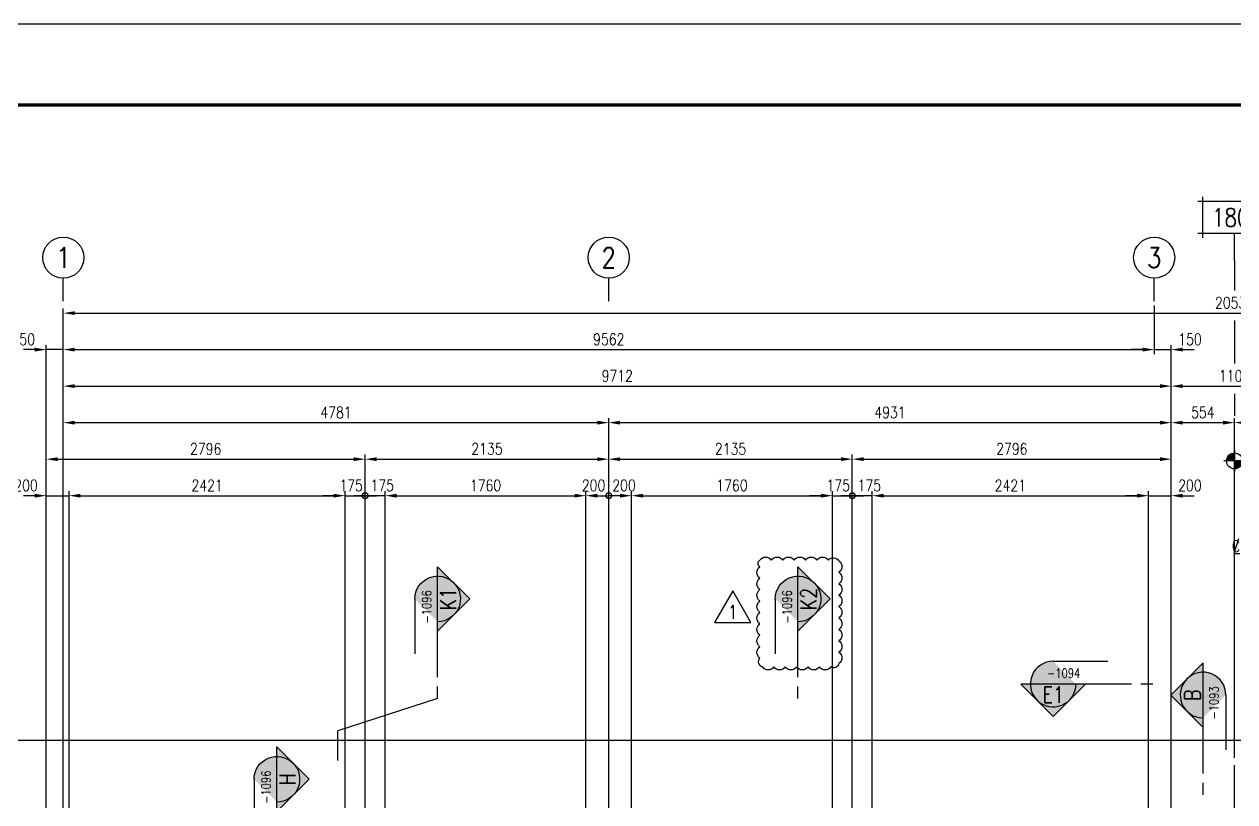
# Model space of a CAD drawing. Header units: millimetres. Extents: x 0 to 232280, y -26939 to 23794.
# Drawn here: x 59681 to 70292, y 16981 to 23794 of the extents above; entities that cross this region are included whole.
import ezdxf
from ezdxf.enums import TextEntityAlignment as Align

# ---------------------------------------------------------------- set-up
doc = ezdxf.new("R2010")
doc.units = ezdxf.units.MM
doc.header["$LTSCALE"] = 30
doc.linetypes.add('JNK-CENTER', pattern=[34, 30, -1.5, 1, -1.5])
for name, color, linetype in [('CEN-R', 1, 'JNK-CENTER'), ('CON-C', 4, 'Continuous'), ('CON-W', 7, 'Continuous'), ('CON-Y', 2, 'Continuous'), ('Dim-W', 7, 'Continuous'), ('rev-1', 2, 'Continuous'), ('STL-OBJT', 7, 'Continuous'), ('TXT-Y', 2, 'Continuous')]:
    doc.layers.add(name, color=color, linetype=linetype)
doc.styles.add('SIMPLEX', font='simplex.shx', dxfattribs={"width": 0.8})
doc.dimstyles.new('DIM40', dxfattribs={"dimscale": 40, "dimtxt": 2.5, "dimasz": 2.5, "dimexe": 1, "dimexo": 1, "dimgap": 1, "dimtad": 1, "dimdec": 0, "dimdsep": 46, "dimtxsty": 'SIMPLEX', "dimcen": 0, "dimclrd": 7, "dimclre": 7, "dimclrt": 2, "dimadec": 1, "dimazin": 2, "dimtfac": 1, "dimtdec": 0, "dimtix": 1, "dimtmove": 2, "dimatfit": 2, "dimfxl": 1, "dimtolj": 1, "dimtzin": 0, "dimarcsym": 1})

# ---------------------------------------------------------------- blocks, each defined once
blk = doc.blocks.new('TITLE')
at = {"color": 7}
blk.add_line((841, 594.8536585365848), (0, 594.8536585365848), dxfattribs=at)
at = {"color": 7, "const_width": 0.7073170731707307}
blk.add_lwpolyline([(823.3170731707312, 577.1707317073162), (27.93902439025055, 577.1707317073162)], dxfattribs=at)
blk = doc.blocks.new('cl-mark')
at = {"layer": 'CON-Y'}
blk.add_lwpolyline([(0.5082998425188592, 1.607663517032549), (-0.5134697636042773, -1.624015073377279), (0.7860094009673517, -1.624015073377279)], dxfattribs=at)
at = {"style": 'SIMPLEX', "width": 0.8}
blk.add_attdef('EQUIP-NAME', (2.541358592081494, -1.451722435547893), '', height=2.5, dxfattribs=at)
at = {"layer": 'CON-Y', "style": 'SIMPLEX', "width": 0.8}
blk.add_text('C', height=2.5, dxfattribs=at).set_placement((-0.04732393236598398, 0.01675881024518588), align=Align.MIDDLE)
blk = doc.blocks.new('col-line')
at = {"layer": 'CON-Y'}
blk.add_line((0, 3), (0, 8), dxfattribs=at)
blk.add_circle((0, 12.5), 4.5, dxfattribs=at)
at = {"layer": 'CON-C', "style": 'SIMPLEX', "width": 0.8}
blk.add_attdef('1', text='', height=4.5, dxfattribs=at).set_placement((0, 12.5), align=Align.MIDDLE_CENTER)
blk = doc.blocks.new('SECMARK1')
at = {"layer": 'CON-Y'}
h = blk.add_hatch(color=256, dxfattribs=at)
edge = h.paths.add_edge_path()
edge.add_line((21.82666666666668, 7.071067811865485), (18.29113276073393, 3.535533905932776))
edge.add_arc((21.82666666666668, 4.707345624410664e-14), 5.000000000000002, 44.99999999999977, 135.0000000000001, ccw=False)
edge.add_line((25.36220057259943, 3.535533905932773), (21.82666666666668, 7.071067811865485))
h = blk.add_hatch(color=256, dxfattribs=at)
edge = h.paths.add_edge_path()
edge.add_line((14.75559885480128, 4.707345624410664e-14), (16.82666666666668, 1.689559442740931e-14))
edge.add_arc((21.82666666666668, 4.618527782440651e-14), 5, 135.0000000000001, 180.0000000000003, ccw=False)
edge.add_line((18.29113276073393, 3.535533905932776), (14.75559885480128, 4.707345624410664e-14))
edge = h.paths.add_edge_path()
edge.add_arc((21.82666666666668, 4.736951571734001e-14), 5, 270, 540.0000000000005)
h = blk.add_hatch(color=256, dxfattribs=at)
edge = h.paths.add_edge_path()
edge.add_line((26.82666666666668, 4.332076805060308e-14), (28.89773447853207, 4.736951571734001e-14))
edge.add_line((28.89773447853207, 4.736951571734001e-14), (25.36220057259943, 3.535533905932773))
edge.add_arc((21.82666666666668, 4.951594689828198e-14), 5, -1.1368683772161603e-13, 44.999999999999716, ccw=False)
at = {"layer": 'CON-C'}
blk.add_line((0, 0), (2.633333333333307, 0), dxfattribs=at)
blk.add_lwpolyline([(4.666666666666639, 0), (28.89773447853207, 4.736951571734001e-14), (21.82666666666668, 7.071067811865485), (14.75559885480128, 4.736951571734001e-14)], dxfattribs=at)
at = {"layer": 'CON-Y'}
blk.add_line((21.82666666666668, -4.999999999999953), (9.823333333333341, -4.999999999999953), dxfattribs=at)
blk.add_arc((21.82666666666668, 4.736951571734001e-14), 5, 270, 180.0000000000004, dxfattribs=at)
at = {"layer": 'CON-C', "style": 'SIMPLEX', "width": 0.8}
blk.add_attdef('TAG', text='', height=3.5, dxfattribs=at).set_placement((21.80333333333334, 0.5800000000000568), align=Align.CENTER)
at = {"layer": 'CON-Y', "style": 'SIMPLEX', "width": 0.8}
blk.add_attdef('H0000-0000', text='', height=2, dxfattribs=at).set_placement((24.66333333333334, -3.379999999999943), align=Align.RIGHT)
blk = doc.blocks.new('*D1212')
at = {"layer": 'DEFPOINTS', "color": 0, "transparency": 16777216}
for p in [(70643.97647856227, 17518.78250942024), (57585.61130532527, 15868.78250942024), (59673.97647856463, 15868.78250942024)]:
    blk.add_point(p, dxfattribs=at)
at = {"layer": 'Dim-W', "color": 7, "linetype": 'ByBlock', "lineweight": -2, "transparency": 16777216}
for p, q in [((70603.97647856227, 17518.78250942024), (57545.61130532528, 17518.78250942024)), ((57585.61130532528, 17418.78250942024), (57585.61130532527, 15968.78250942024)), ((59633.97647856463, 15868.78250942024), (57545.61130532527, 15868.78250942024))]:
    blk.add_line(p, q, dxfattribs=at)
at = {"layer": 'Dim-W', "color": 7, "transparency": 16777216}
for points in [[(57568.94463865861, 17418.78250942024), (57602.27797199194, 17418.78250942024), (57585.61130532528, 17518.78250942024)], [(57568.94463865861, 15968.78250942024), (57602.27797199193, 15968.78250942024), (57585.61130532527, 15868.78250942024)]]:
    blk.add_solid(points, dxfattribs=at)
at = {"layer": 'Dim-W', "color": 2, "transparency": 16777216, "insert": (57495.61130532527, 16693.78250942025), "char_height": 100, "attachment_point": 5, "rotation": 90, "style": 'SIMPLEX'}
blk.add_mtext('\\A1;1650', dxfattribs=at)
blk = doc.blocks.new('*D1238')
at = {"layer": 'DEFPOINTS', "color": 0, "transparency": 16777216}
for p in [(80555.97647856489, 21263.05392047166), (80555.97647856489, 17668.78250942024), (60023.97647856461, 16018.78250942024)]:
    blk.add_point(p, dxfattribs=at)
at = {"layer": 'Dim-W', "color": 7, "linetype": 'ByBlock', "lineweight": -2, "transparency": 16777216}
for p, q in [((60023.97647856461, 16058.78250942024), (60023.97647856461, 21303.05392047166)), ((60123.97647856461, 21263.05392047166), (80455.97647856489, 21263.05392047166)), ((80555.97647856489, 17708.78250942024), (80555.97647856489, 21303.05392047166))]:
    blk.add_line(p, q, dxfattribs=at)
at = {"layer": 'Dim-W', "color": 7, "transparency": 16777216}
for points in [[(60123.97647856461, 21279.72058713832), (60123.97647856461, 21246.38725380499), (60023.97647856461, 21263.05392047166)], [(80455.97647856489, 21279.72058713832), (80455.97647856489, 21246.38725380499), (80555.97647856489, 21263.05392047166)]]:
    blk.add_solid(points, dxfattribs=at)
at = {"layer": 'Dim-W', "color": 2, "transparency": 16777216, "insert": (70289.97647856476, 21353.05392047166), "char_height": 100, "attachment_point": 5, "style": 'SIMPLEX'}
blk.add_mtext('\\A1;20532', dxfattribs=at)
blk = doc.blocks.new('*D1239')
at = {"layer": 'DEFPOINTS', "color": 0, "transparency": 16777216}
for p in [(69735.97647856476, 20623.05392047166), (60023.97647856461, 16018.78250942024), (69735.97647856476, 15868.78250942024)]:
    blk.add_point(p, dxfattribs=at)
at = {"layer": 'Dim-W', "color": 7, "linetype": 'ByBlock', "lineweight": -2, "transparency": 16777216}
for p, q in [((60023.97647856461, 16058.78250942024), (60023.97647856461, 20663.05392047166)), ((60123.97647856461, 20623.05392047166), (69635.97647856476, 20623.05392047166)), ((69735.97647856476, 15908.78250942024), (69735.97647856476, 20663.05392047166))]:
    blk.add_line(p, q, dxfattribs=at)
at = {"layer": 'Dim-W', "color": 7, "transparency": 16777216}
for points in [[(60123.97647856461, 20639.72058713832), (60123.97647856461, 20606.38725380499), (60023.97647856461, 20623.05392047166)], [(69635.97647856476, 20639.72058713832), (69635.97647856476, 20606.38725380499), (69735.97647856476, 20623.05392047166)]]:
    blk.add_solid(points, dxfattribs=at)
at = {"layer": 'Dim-W', "color": 2, "transparency": 16777216, "insert": (64879.97647856468, 20713.05392047166), "char_height": 100, "attachment_point": 5, "style": 'SIMPLEX'}
blk.add_mtext('\\A1;9712', dxfattribs=at)
blk = doc.blocks.new('*D1358')
at = {"layer": 'DEFPOINTS', "color": 0, "transparency": 16777216}
for p in [(69735.97647856476, 20623.05392047166), (70843.97647856278, 20623.05392047166), (70843.97647856278, 17518.78250942024)]:
    blk.add_point(p, dxfattribs=at)
at = {"layer": 'Dim-W', "color": 7, "linetype": 'ByBlock', "lineweight": -2, "transparency": 16777216}
for p, q in [((69835.97647856476, 20623.05392047166), (70743.97647856278, 20623.05392047166)), ((70843.97647856278, 19302.89968833318), (70843.97647856278, 20663.05392047166)), ((70843.97647856278, 17558.78250942024), (70843.97647856278, 19096.84485603723))]:
    blk.add_line(p, q, dxfattribs=at)
at = {"layer": 'Dim-W', "color": 7, "transparency": 16777216}
for points in [[(69835.97647856476, 20639.72058713832), (69835.97647856476, 20606.38725380499), (69735.97647856476, 20623.05392047166)], [(70743.97647856278, 20639.72058713832), (70743.97647856278, 20606.38725380499), (70843.97647856278, 20623.05392047166)]]:
    blk.add_solid(points, dxfattribs=at)
at = {"layer": 'Dim-W', "color": 2, "transparency": 16777216, "insert": (70289.97647856377, 20713.05392047166), "char_height": 100, "attachment_point": 5, "style": 'SIMPLEX'}
blk.add_mtext('\\A1;1108', dxfattribs=at)
blk = doc.blocks.new('*D1240')
at = {"layer": 'DEFPOINTS', "color": 0, "transparency": 16777216}
for p in [(59873.97647856461, 20943.05392047166), (60023.97647856461, 16018.78250942024), (59873.97647856461, 15868.78250942024)]:
    blk.add_point(p, dxfattribs=at)
at = {"layer": 'Dim-W', "color": 7, "linetype": 'ByBlock', "lineweight": -2, "transparency": 16777216}
for p, q in [((59773.97647856461, 20943.05392047166), (59673.97647856461, 20943.05392047166)), ((59873.97647856461, 15908.78250942024), (59873.97647856461, 20983.05392047166)), ((60023.97647856461, 20943.05392047166), (59873.97647856461, 20943.05392047166)), ((60023.97647856461, 16058.78250942024), (60023.97647856461, 20983.05392047166)), ((60123.97647856461, 20943.05392047166), (60223.97647856461, 20943.05392047166))]:
    blk.add_line(p, q, dxfattribs=at)
at = {"layer": 'Dim-W', "color": 7, "transparency": 16777216}
for points in [[(59773.97647856461, 20959.72058713832), (59773.97647856461, 20926.38725380499), (59873.97647856461, 20943.05392047166)], [(60123.97647856461, 20959.72058713832), (60123.97647856461, 20926.38725380499), (60023.97647856461, 20943.05392047166)]]:
    blk.add_solid(points, dxfattribs=at)
at = {"layer": 'Dim-W', "color": 2, "transparency": 16777216, "insert": (59672.86259292017, 21033.05392047166), "char_height": 100, "attachment_point": 5, "style": 'SIMPLEX'}
blk.add_mtext('\\A1;150', dxfattribs=at)
blk = doc.blocks.new('*D1241')
at = {"layer": 'DEFPOINTS', "color": 0, "transparency": 16777216}
for p in [(64804.9764785647, 20303.05392047166), (64804.9764785647, 16068.78250942035), (60023.97647856461, 16018.78250942024)]:
    blk.add_point(p, dxfattribs=at)
at = {"layer": 'Dim-W', "color": 7, "linetype": 'ByBlock', "lineweight": -2, "transparency": 16777216}
for p, q in [((60023.97647856461, 16058.78250942024), (60023.97647856461, 20343.05392047166)), ((60123.97647856461, 20303.05392047166), (64704.9764785647, 20303.05392047166)), ((64804.9764785647, 16108.78250942035), (64804.9764785647, 20343.05392047166))]:
    blk.add_line(p, q, dxfattribs=at)
at = {"layer": 'Dim-W', "color": 7, "transparency": 16777216}
for points in [[(60123.97647856461, 20319.72058713832), (60123.97647856461, 20286.38725380499), (60023.97647856461, 20303.05392047166)], [(64704.9764785647, 20319.72058713832), (64704.9764785647, 20286.38725380499), (64804.9764785647, 20303.05392047166)]]:
    blk.add_solid(points, dxfattribs=at)
at = {"layer": 'Dim-W', "color": 2, "transparency": 16777216, "insert": (62414.47647856465, 20393.05392047166), "char_height": 100, "attachment_point": 5, "style": 'SIMPLEX'}
blk.add_mtext('\\A1;4781', dxfattribs=at)
blk = doc.blocks.new('*D1242')
at = {"layer": 'DEFPOINTS', "color": 0, "transparency": 16777216}
for p in [(64804.9764785647, 20303.05392047166), (69735.97647856476, 20303.05392047166), (69735.97647856476, 15868.78250942024)]:
    blk.add_point(p, dxfattribs=at)
at = {"layer": 'Dim-W', "color": 7, "linetype": 'ByBlock', "lineweight": -2, "transparency": 16777216}
for p, q in [((64904.9764785647, 20303.05392047166), (69635.97647856476, 20303.05392047166)), ((69735.97647856476, 15908.78250942024), (69735.97647856476, 20343.05392047166))]:
    blk.add_line(p, q, dxfattribs=at)
at = {"layer": 'Dim-W', "color": 7, "transparency": 16777216}
for points in [[(64904.9764785647, 20319.72058713832), (64904.9764785647, 20286.38725380499), (64804.9764785647, 20303.05392047166)], [(69635.97647856476, 20319.72058713832), (69635.97647856476, 20286.38725380499), (69735.97647856476, 20303.05392047166)]]:
    blk.add_solid(points, dxfattribs=at)
at = {"layer": 'Dim-W', "color": 2, "transparency": 16777216, "insert": (67270.47647856473, 20393.05392047166), "char_height": 100, "attachment_point": 5, "style": 'SIMPLEX'}
blk.add_mtext('\\A1;4931', dxfattribs=at)
blk = doc.blocks.new('*D1246')
at = {"layer": 'DEFPOINTS', "color": 0, "transparency": 16777216}
for p in [(69735.97647856476, 20303.05392047166), (70289.97647856476, 20303.05392047166), (70289.97647856476, 17326.0533921234)]:
    blk.add_point(p, dxfattribs=at)
at = {"layer": 'Dim-W', "color": 7, "linetype": 'ByBlock', "lineweight": -2, "transparency": 16777216}
for p, q in [((69835.97647856476, 20303.05392047166), (70189.97647856476, 20303.05392047166)), ((70289.97647856476, 17366.0533921234), (70289.97647856476, 20343.05392047166))]:
    blk.add_line(p, q, dxfattribs=at)
at = {"layer": 'Dim-W', "color": 7, "transparency": 16777216}
for points in [[(69835.97647856476, 20319.72058713832), (69835.97647856476, 20286.38725380499), (69735.97647856476, 20303.05392047166)], [(70189.97647856476, 20319.72058713832), (70189.97647856476, 20286.38725380499), (70289.97647856476, 20303.05392047166)]]:
    blk.add_solid(points, dxfattribs=at)
at = {"layer": 'Dim-W', "color": 2, "transparency": 16777216, "insert": (70012.97647856476, 20393.05392047166), "char_height": 100, "attachment_point": 5, "style": 'SIMPLEX'}
blk.add_mtext('\\A1;554', dxfattribs=at)
blk = doc.blocks.new('*D1247')
at = {"layer": 'DEFPOINTS', "color": 0, "transparency": 16777216}
for p in [(70289.97647856476, 20303.05392047166), (70843.97647856278, 20303.05392047166), (70843.97647856278, 20303.05392047166)]:
    blk.add_point(p, dxfattribs=at)
at = {"layer": 'Dim-W', "color": 7, "linetype": 'ByBlock', "lineweight": -2, "transparency": 16777216}
blk.add_line((70389.97647856476, 20303.05392047166), (70743.97647856278, 20303.05392047166), dxfattribs=at)
at = {"layer": 'Dim-W', "color": 7, "transparency": 16777216}
for points in [[(70389.97647856476, 20319.72058713832), (70389.97647856476, 20286.38725380499), (70289.97647856476, 20303.05392047166)], [(70743.97647856278, 20319.72058713832), (70743.97647856278, 20286.38725380499), (70843.97647856278, 20303.05392047166)]]:
    blk.add_solid(points, dxfattribs=at)
at = {"layer": 'Dim-W', "color": 2, "transparency": 16777216, "insert": (70566.97647856377, 20393.05392047166), "char_height": 100, "attachment_point": 5, "style": 'SIMPLEX'}
blk.add_mtext('\\A1;554', dxfattribs=at)
blk = doc.blocks.new('*D1248')
at = {"layer": 'DEFPOINTS', "color": 0, "transparency": 16777216}
for p in [(59873.97647856461, 19983.05392047166), (62669.9764785647, 19983.05392047166), (62669.9764785647, 15868.78250942024)]:
    blk.add_point(p, dxfattribs=at)
at = {"layer": 'Dim-W', "color": 7, "linetype": 'ByBlock', "lineweight": -2, "transparency": 16777216}
for p, q in [((59973.97647856461, 19983.05392047166), (62569.9764785647, 19983.05392047166)), ((62669.9764785647, 15908.78250942024), (62669.9764785647, 20023.05392047166))]:
    blk.add_line(p, q, dxfattribs=at)
at = {"layer": 'Dim-W', "color": 7, "transparency": 16777216}
for points in [[(59973.97647856461, 19999.72058713832), (59973.97647856461, 19966.38725380499), (59873.97647856461, 19983.05392047166)], [(62569.9764785647, 19999.72058713832), (62569.9764785647, 19966.38725380499), (62669.9764785647, 19983.05392047166)]]:
    blk.add_solid(points, dxfattribs=at)
at = {"layer": 'Dim-W', "color": 2, "transparency": 16777216, "insert": (61271.97647856465, 20073.05392047166), "char_height": 100, "attachment_point": 5, "style": 'SIMPLEX'}
blk.add_mtext('\\A1;2796', dxfattribs=at)
blk = doc.blocks.new('*D1249')
at = {"layer": 'DEFPOINTS', "color": 0, "transparency": 16777216}
for p in [(62669.9764785647, 19983.05392047166), (64804.9764785647, 19983.05392047166), (64804.9764785647, 19983.05392047166)]:
    blk.add_point(p, dxfattribs=at)
at = {"layer": 'Dim-W', "color": 7, "linetype": 'ByBlock', "lineweight": -2, "transparency": 16777216}
blk.add_line((62769.9764785647, 19983.05392047166), (64704.9764785647, 19983.05392047166), dxfattribs=at)
at = {"layer": 'Dim-W', "color": 7, "transparency": 16777216}
for points in [[(62769.9764785647, 19999.72058713832), (62769.9764785647, 19966.38725380499), (62669.9764785647, 19983.05392047166)], [(64704.9764785647, 19999.72058713832), (64704.9764785647, 19966.38725380499), (64804.9764785647, 19983.05392047166)]]:
    blk.add_solid(points, dxfattribs=at)
at = {"layer": 'Dim-W', "color": 2, "transparency": 16777216, "insert": (63737.4764785647, 20073.05392047166), "char_height": 100, "attachment_point": 5, "style": 'SIMPLEX'}
blk.add_mtext('\\A1;2135', dxfattribs=at)
blk = doc.blocks.new('*D1250')
at = {"layer": 'DEFPOINTS', "color": 0, "transparency": 16777216}
for p in [(64804.9764785647, 19983.05392047166), (66939.9764785647, 19983.05392047166), (66939.9764785647, 15868.78250942024)]:
    blk.add_point(p, dxfattribs=at)
at = {"layer": 'Dim-W', "color": 7, "linetype": 'ByBlock', "lineweight": -2, "transparency": 16777216}
for p, q in [((64904.9764785647, 19983.05392047166), (66839.9764785647, 19983.05392047166)), ((66939.9764785647, 15908.78250942024), (66939.9764785647, 20023.05392047166))]:
    blk.add_line(p, q, dxfattribs=at)
at = {"layer": 'Dim-W', "color": 7, "transparency": 16777216}
for points in [[(64904.9764785647, 19999.72058713832), (64904.9764785647, 19966.38725380499), (64804.9764785647, 19983.05392047166)], [(66839.9764785647, 19999.72058713832), (66839.9764785647, 19966.38725380499), (66939.9764785647, 19983.05392047166)]]:
    blk.add_solid(points, dxfattribs=at)
at = {"layer": 'Dim-W', "color": 2, "transparency": 16777216, "insert": (65872.4764785647, 20073.05392047166), "char_height": 100, "attachment_point": 5, "style": 'SIMPLEX'}
blk.add_mtext('\\A1;2135', dxfattribs=at)
blk = doc.blocks.new('*D1251')
at = {"layer": 'DEFPOINTS', "color": 0, "transparency": 16777216}
for p in [(66939.9764785647, 19983.05392047166), (69735.97647856476, 19983.05392047166), (69735.97647856476, 19983.05392047166)]:
    blk.add_point(p, dxfattribs=at)
at = {"layer": 'Dim-W', "color": 7, "linetype": 'ByBlock', "lineweight": -2, "transparency": 16777216}
blk.add_line((67039.9764785647, 19983.05392047166), (69635.97647856476, 19983.05392047166), dxfattribs=at)
at = {"layer": 'Dim-W', "color": 7, "transparency": 16777216}
for points in [[(67039.9764785647, 19999.72058713832), (67039.9764785647, 19966.38725380499), (66939.9764785647, 19983.05392047166)], [(69635.97647856476, 19999.72058713832), (69635.97647856476, 19966.38725380499), (69735.97647856476, 19983.05392047166)]]:
    blk.add_solid(points, dxfattribs=at)
at = {"layer": 'Dim-W', "color": 2, "transparency": 16777216, "insert": (68337.97647856473, 20073.05392047166), "char_height": 100, "attachment_point": 5, "style": 'SIMPLEX'}
blk.add_mtext('\\A1;2796', dxfattribs=at)
blk = doc.blocks.new('*D1256')
at = {"layer": 'DEFPOINTS', "color": 0, "transparency": 16777216}
for p in [(59873.97647856461, 19663.05392047166), (60073.97647856467, 19663.05392047166), (60073.97647856467, 15868.78250942023)]:
    blk.add_point(p, dxfattribs=at)
at = {"layer": 'Dim-W', "color": 7, "linetype": 'ByBlock', "lineweight": -2, "transparency": 16777216}
for p, q in [((59773.97647856461, 19663.05392047166), (59673.97647856461, 19663.05392047166)), ((59873.97647856461, 19663.05392047166), (60073.97647856467, 19663.05392047166)), ((60073.97647856467, 15908.78250942023), (60073.97647856467, 19703.05392047166)), ((60173.97647856467, 19663.05392047166), (60273.97647856467, 19663.05392047166))]:
    blk.add_line(p, q, dxfattribs=at)
at = {"layer": 'Dim-W', "color": 7, "transparency": 16777216}
for points in [[(59773.97647856461, 19679.72058713832), (59773.97647856461, 19646.38725380499), (59873.97647856461, 19663.05392047166)], [(60173.97647856467, 19679.72058713832), (60173.97647856467, 19646.38725380499), (60073.97647856467, 19663.05392047166)]]:
    blk.add_solid(points, dxfattribs=at)
at = {"layer": 'Dim-W', "color": 2, "transparency": 16777216, "insert": (59697.23577396522, 19753.05392047166), "char_height": 100, "attachment_point": 5, "style": 'SIMPLEX'}
blk.add_mtext('\\A1;200', dxfattribs=at)
blk = doc.blocks.new('*D1257')
at = {"layer": 'DEFPOINTS', "color": 0, "transparency": 16777216}
for p in [(60073.97647856467, 19663.05392047166), (62494.97647856476, 19663.05392047166), (62494.97647856476, 15018.78250942025)]:
    blk.add_point(p, dxfattribs=at)
at = {"layer": 'Dim-W', "color": 7, "linetype": 'ByBlock', "lineweight": -2, "transparency": 16777216}
for p, q in [((60173.97647856467, 19663.05392047166), (62394.97647856476, 19663.05392047166)), ((62494.97647856476, 15058.78250942025), (62494.97647856476, 19703.05392047166))]:
    blk.add_line(p, q, dxfattribs=at)
at = {"layer": 'Dim-W', "color": 7, "transparency": 16777216}
for points in [[(60173.97647856467, 19679.72058713832), (60173.97647856467, 19646.38725380499), (60073.97647856467, 19663.05392047166)], [(62394.97647856476, 19679.72058713832), (62394.97647856476, 19646.38725380499), (62494.97647856476, 19663.05392047166)]]:
    blk.add_solid(points, dxfattribs=at)
at = {"layer": 'Dim-W', "color": 2, "transparency": 16777216, "insert": (61284.47647856471, 19753.05392047166), "char_height": 100, "attachment_point": 5, "style": 'SIMPLEX'}
blk.add_mtext('\\A1;2421', dxfattribs=at)
blk = doc.blocks.new('_DotSmall')
at = {"color": 0, "linetype": 'ByBlock', "const_width": 0.5}
blk.add_lwpolyline([(-0.0625, 0, 1), (0.0625, 0, 1)], format="xyb", close=True, dxfattribs=at)
blk = doc.blocks.new('*D1258')
at = {"layer": 'DEFPOINTS', "color": 0, "transparency": 16777216}
for p in [(62494.97647856476, 19663.05392047166), (62669.9764785647, 19663.05392047166), (62669.9764785647, 19663.05392047166)]:
    blk.add_point(p, dxfattribs=at)
at = {"layer": 'Dim-W', "color": 7, "linetype": 'ByBlock', "lineweight": -2, "transparency": 16777216}
for p, q in [((62394.97647856476, 19663.05392047166), (62294.97647856476, 19663.05392047166)), ((62494.97647856476, 19663.05392047166), (62669.9764785647, 19663.05392047166)), ((62669.9764785647, 19663.05392047166), (62769.9764785647, 19663.05392047166))]:
    blk.add_line(p, q, dxfattribs=at)
at = {"layer": 'Dim-W', "color": 7, "transparency": 16777216}
blk.add_solid([(62394.97647856476, 19679.72058713832), (62394.97647856476, 19646.38725380499), (62494.97647856476, 19663.05392047166)], dxfattribs=at)
at = {"layer": 'Dim-W', "color": 7, "lineweight": -2, "transparency": 16777216, "xscale": 100, "yscale": 100, "zscale": 100, "rotation": 180}
blk.add_blockref('_DotSmall', (62669.9764785647, 19663.05392047166), dxfattribs=at)
at = {"layer": 'Dim-W', "color": 2, "transparency": 16777216, "insert": (62546.63479778575, 19753.05392047166), "char_height": 100, "attachment_point": 5, "style": 'SIMPLEX'}
blk.add_mtext('\\A1;175', dxfattribs=at)
blk = doc.blocks.new('*D1259')
at = {"layer": 'DEFPOINTS', "color": 0, "transparency": 16777216}
for p in [(62669.9764785647, 19663.05392047166), (62669.9764785647, 19663.05392047166), (62844.97647856465, 19663.05392047166)]:
    blk.add_point(p, dxfattribs=at)
at = {"layer": 'Dim-W', "color": 7, "linetype": 'ByBlock', "lineweight": -2, "transparency": 16777216}
for p, q in [((62669.9764785647, 19663.05392047166), (62569.9764785647, 19663.05392047166)), ((62844.97647856465, 19663.05392047166), (62669.9764785647, 19663.05392047166)), ((62944.97647856465, 19663.05392047166), (63044.97647856465, 19663.05392047166))]:
    blk.add_line(p, q, dxfattribs=at)
at = {"layer": 'Dim-W', "color": 7, "transparency": 16777216}
blk.add_solid([(62944.97647856465, 19679.72058713832), (62944.97647856465, 19646.38725380499), (62844.97647856465, 19663.05392047166)], dxfattribs=at)
at = {"layer": 'Dim-W', "color": 7, "lineweight": -2, "transparency": 16777216, "xscale": 100, "yscale": 100, "zscale": 100}
blk.add_blockref('_DotSmall', (62669.9764785647, 19663.05392047166), dxfattribs=at)
at = {"layer": 'Dim-W', "color": 2, "transparency": 16777216, "insert": (62819.1539191296, 19753.05392047166), "char_height": 100, "attachment_point": 5, "style": 'SIMPLEX'}
blk.add_mtext('\\A1;175', dxfattribs=at)
blk = doc.blocks.new('*D1260')
at = {"layer": 'DEFPOINTS', "color": 0, "transparency": 16777216}
for p in [(64604.97647856467, 19663.05392047166), (64604.97647856467, 15868.78250942024), (62844.97647856465, 15018.78250942025)]:
    blk.add_point(p, dxfattribs=at)
at = {"layer": 'Dim-W', "color": 7, "linetype": 'ByBlock', "lineweight": -2, "transparency": 16777216}
for p, q in [((62844.97647856465, 15058.78250942025), (62844.97647856465, 19703.05392047166)), ((62944.97647856465, 19663.05392047166), (64504.97647856467, 19663.05392047166)), ((64604.97647856467, 15908.78250942024), (64604.97647856467, 19703.05392047166))]:
    blk.add_line(p, q, dxfattribs=at)
at = {"layer": 'Dim-W', "color": 7, "transparency": 16777216}
for points in [[(62944.97647856465, 19679.72058713832), (62944.97647856465, 19646.38725380499), (62844.97647856465, 19663.05392047166)], [(64504.97647856467, 19679.72058713832), (64504.97647856467, 19646.38725380499), (64604.97647856467, 19663.05392047166)]]:
    blk.add_solid(points, dxfattribs=at)
at = {"layer": 'Dim-W', "color": 2, "transparency": 16777216, "insert": (63724.97647856466, 19753.05392047166), "char_height": 100, "attachment_point": 5, "style": 'SIMPLEX'}
blk.add_mtext('\\A1;1760', dxfattribs=at)
blk = doc.blocks.new('*D1261')
at = {"layer": 'DEFPOINTS', "color": 0, "transparency": 16777216}
for p in [(64604.97647856467, 19663.05392047166), (64804.9764785647, 19663.05392047166), (64804.9764785647, 19663.05392047166)]:
    blk.add_point(p, dxfattribs=at)
at = {"layer": 'Dim-W', "color": 7, "linetype": 'ByBlock', "lineweight": -2, "transparency": 16777216}
blk.add_line((64704.97647856467, 19663.05392047166), (64804.9764785647, 19663.05392047166), dxfattribs=at)
at = {"layer": 'Dim-W', "color": 7, "transparency": 16777216}
blk.add_solid([(64704.97647856467, 19679.72058713832), (64704.97647856467, 19646.38725380499), (64604.97647856467, 19663.05392047166)], dxfattribs=at)
at = {"layer": 'Dim-W', "color": 7, "lineweight": -2, "transparency": 16777216, "xscale": 100, "yscale": 100, "zscale": 100}
blk.add_blockref('_DotSmall', (64804.9764785647, 19663.05392047166), dxfattribs=at)
at = {"layer": 'Dim-W', "color": 2, "transparency": 16777216, "insert": (64671.66292409363, 19753.05392047166), "char_height": 100, "attachment_point": 5, "style": 'SIMPLEX'}
blk.add_mtext('\\A1;200', dxfattribs=at)
blk = doc.blocks.new('*D1262')
at = {"layer": 'DEFPOINTS', "color": 0, "transparency": 16777216}
for p in [(66764.97647856479, 19663.05392047166), (65004.97647856473, 15868.78250942024), (66764.97647856479, 15018.78250942024)]:
    blk.add_point(p, dxfattribs=at)
at = {"layer": 'Dim-W', "color": 7, "linetype": 'ByBlock', "lineweight": -2, "transparency": 16777216}
for p, q in [((65004.97647856473, 15908.78250942024), (65004.97647856473, 19703.05392047166)), ((65104.97647856473, 19663.05392047166), (66664.97647856479, 19663.05392047166)), ((66764.97647856479, 15058.78250942024), (66764.97647856479, 19703.05392047166))]:
    blk.add_line(p, q, dxfattribs=at)
at = {"layer": 'Dim-W', "color": 7, "transparency": 16777216}
for points in [[(65104.97647856473, 19679.72058713832), (65104.97647856473, 19646.38725380499), (65004.97647856473, 19663.05392047166)], [(66664.97647856479, 19679.72058713832), (66664.97647856479, 19646.38725380499), (66764.97647856479, 19663.05392047166)]]:
    blk.add_solid(points, dxfattribs=at)
at = {"layer": 'Dim-W', "color": 2, "transparency": 16777216, "insert": (65884.97647856476, 19753.05392047166), "char_height": 100, "attachment_point": 5, "style": 'SIMPLEX'}
blk.add_mtext('\\A1;1760', dxfattribs=at)
blk = doc.blocks.new('*D1263')
at = {"layer": 'DEFPOINTS', "color": 0, "transparency": 16777216}
for p in [(64804.9764785647, 19663.05392047166), (64804.9764785647, 19663.05392047166), (65004.97647856474, 19663.05392047166)]:
    blk.add_point(p, dxfattribs=at)
at = {"layer": 'Dim-W', "color": 7, "linetype": 'ByBlock', "lineweight": -2, "transparency": 16777216}
blk.add_line((64904.97647856474, 19663.05392047166), (64804.9764785647, 19663.05392047166), dxfattribs=at)
at = {"layer": 'Dim-W', "color": 7, "transparency": 16777216}
blk.add_solid([(64904.97647856474, 19679.72058713832), (64904.97647856474, 19646.38725380499), (65004.97647856474, 19663.05392047166)], dxfattribs=at)
at = {"layer": 'Dim-W', "color": 7, "lineweight": -2, "transparency": 16777216, "xscale": 100, "yscale": 100, "zscale": 100, "rotation": 180}
blk.add_blockref('_DotSmall', (64804.9764785647, 19663.05392047166), dxfattribs=at)
at = {"layer": 'Dim-W', "color": 2, "transparency": 16777216, "insert": (64938.29003303578, 19753.05392047166), "char_height": 100, "attachment_point": 5, "style": 'SIMPLEX'}
blk.add_mtext('\\A1;200', dxfattribs=at)
blk = doc.blocks.new('*D1264')
at = {"layer": 'DEFPOINTS', "color": 0, "transparency": 16777216}
for p in [(69535.97647856476, 19663.05392047166), (69535.97647856476, 15868.78250942024), (67114.97647856465, 15018.78250942024)]:
    blk.add_point(p, dxfattribs=at)
at = {"layer": 'Dim-W', "color": 7, "linetype": 'ByBlock', "lineweight": -2, "transparency": 16777216}
for p, q in [((67114.97647856465, 15058.78250942024), (67114.97647856465, 19703.05392047166)), ((67214.97647856465, 19663.05392047166), (69435.97647856476, 19663.05392047166)), ((69535.97647856476, 15908.78250942024), (69535.97647856476, 19703.05392047166))]:
    blk.add_line(p, q, dxfattribs=at)
at = {"layer": 'Dim-W', "color": 7, "transparency": 16777216}
for points in [[(67214.97647856465, 19679.72058713832), (67214.97647856465, 19646.38725380499), (67114.97647856465, 19663.05392047166)], [(69435.97647856476, 19679.72058713832), (69435.97647856476, 19646.38725380499), (69535.97647856476, 19663.05392047166)]]:
    blk.add_solid(points, dxfattribs=at)
at = {"layer": 'Dim-W', "color": 2, "transparency": 16777216, "insert": (68325.4764785647, 19753.05392047166), "char_height": 100, "attachment_point": 5, "style": 'SIMPLEX'}
blk.add_mtext('\\A1;2421', dxfattribs=at)
blk = doc.blocks.new('*D1265')
at = {"layer": 'DEFPOINTS', "color": 0, "transparency": 16777216}
for p in [(66764.97647856476, 19663.05392047166), (66939.9764785647, 19663.05392047166), (66939.9764785647, 19663.05392047166)]:
    blk.add_point(p, dxfattribs=at)
at = {"layer": 'Dim-W', "color": 7, "linetype": 'ByBlock', "lineweight": -2, "transparency": 16777216}
for p, q in [((66664.97647856476, 19663.05392047166), (66564.97647856476, 19663.05392047166)), ((66764.97647856476, 19663.05392047166), (66939.9764785647, 19663.05392047166)), ((66939.9764785647, 19663.05392047166), (67039.9764785647, 19663.05392047166))]:
    blk.add_line(p, q, dxfattribs=at)
at = {"layer": 'Dim-W', "color": 7, "transparency": 16777216}
blk.add_solid([(66664.97647856476, 19679.72058713832), (66664.97647856476, 19646.38725380499), (66764.97647856476, 19663.05392047166)], dxfattribs=at)
at = {"layer": 'Dim-W', "color": 7, "lineweight": -2, "transparency": 16777216, "xscale": 100, "yscale": 100, "zscale": 100, "rotation": 180}
blk.add_blockref('_DotSmall', (66939.9764785647, 19663.05392047166), dxfattribs=at)
at = {"layer": 'Dim-W', "color": 2, "transparency": 16777216, "insert": (66816.63479778575, 19753.05392047166), "char_height": 100, "attachment_point": 5, "style": 'SIMPLEX'}
blk.add_mtext('\\A1;175', dxfattribs=at)
blk = doc.blocks.new('*D1266')
at = {"layer": 'DEFPOINTS', "color": 0, "transparency": 16777216}
for p in [(66939.9764785647, 19663.05392047166), (66939.9764785647, 19663.05392047166), (67114.97647856464, 19663.05392047166)]:
    blk.add_point(p, dxfattribs=at)
at = {"layer": 'Dim-W', "color": 7, "linetype": 'ByBlock', "lineweight": -2, "transparency": 16777216}
for p, q in [((66939.9764785647, 19663.05392047166), (66839.9764785647, 19663.05392047166)), ((67114.97647856464, 19663.05392047166), (66939.9764785647, 19663.05392047166)), ((67214.97647856464, 19663.05392047166), (67314.97647856464, 19663.05392047166))]:
    blk.add_line(p, q, dxfattribs=at)
at = {"layer": 'Dim-W', "color": 7, "transparency": 16777216}
blk.add_solid([(67214.97647856464, 19679.72058713832), (67214.97647856464, 19646.38725380499), (67114.97647856464, 19663.05392047166)], dxfattribs=at)
at = {"layer": 'Dim-W', "color": 7, "lineweight": -2, "transparency": 16777216, "xscale": 100, "yscale": 100, "zscale": 100}
blk.add_blockref('_DotSmall', (66939.9764785647, 19663.05392047166), dxfattribs=at)
at = {"layer": 'Dim-W', "color": 2, "transparency": 16777216, "insert": (67089.1539191296, 19753.05392047166), "char_height": 100, "attachment_point": 5, "style": 'SIMPLEX'}
blk.add_mtext('\\A1;175', dxfattribs=at)
blk = doc.blocks.new('*D1267')
at = {"layer": 'DEFPOINTS', "color": 0, "transparency": 16777216}
for p in [(69535.97647856476, 19663.05392047166), (69735.97647856476, 19663.05392047166), (69735.97647856476, 19663.05392047166)]:
    blk.add_point(p, dxfattribs=at)
at = {"layer": 'Dim-W', "color": 7, "linetype": 'ByBlock', "lineweight": -2, "transparency": 16777216}
for p, q in [((69435.97647856476, 19663.05392047166), (69335.97647856476, 19663.05392047166)), ((69535.97647856476, 19663.05392047166), (69735.97647856476, 19663.05392047166)), ((69835.97647856476, 19663.05392047166), (69935.97647856476, 19663.05392047166))]:
    blk.add_line(p, q, dxfattribs=at)
at = {"layer": 'Dim-W', "color": 7, "transparency": 16777216}
for points in [[(69435.97647856476, 19679.72058713832), (69435.97647856476, 19646.38725380499), (69535.97647856476, 19663.05392047166)], [(69835.97647856476, 19679.72058713832), (69835.97647856476, 19646.38725380499), (69735.97647856476, 19663.05392047166)]]:
    blk.add_solid(points, dxfattribs=at)
at = {"layer": 'Dim-W', "color": 2, "transparency": 16777216, "insert": (69898.86750682266, 19753.05392047166), "char_height": 100, "attachment_point": 5, "style": 'SIMPLEX'}
blk.add_mtext('\\A1;200', dxfattribs=at)
blk = doc.blocks.new('*D1279')
at = {"layer": 'DEFPOINTS', "color": 0, "transparency": 16777216}
for p in [(69585.97647856473, 21368.74667011659), (60023.97647856461, 20943.05392047166), (69585.97647856473, 20943.05392047166)]:
    blk.add_point(p, dxfattribs=at)
at = {"layer": 'Dim-W', "color": 7, "linetype": 'ByBlock', "lineweight": -2, "transparency": 16777216}
for p, q in [((69585.97647856473, 21328.74667011659), (69585.97647856473, 20903.05392047166)), ((60123.97647856461, 20943.05392047166), (69485.97647856473, 20943.05392047166))]:
    blk.add_line(p, q, dxfattribs=at)
at = {"layer": 'Dim-W', "color": 7, "transparency": 16777216}
for points in [[(60123.97647856461, 20959.72058713832), (60123.97647856461, 20926.38725380499), (60023.97647856461, 20943.05392047166)], [(69485.97647856473, 20959.72058713832), (69485.97647856473, 20926.38725380499), (69585.97647856473, 20943.05392047166)]]:
    blk.add_solid(points, dxfattribs=at)
at = {"layer": 'Dim-W', "color": 2, "transparency": 16777216, "insert": (64804.97647856467, 21033.05392047166), "char_height": 100, "attachment_point": 5, "style": 'SIMPLEX'}
blk.add_mtext('\\A1;9562', dxfattribs=at)
blk = doc.blocks.new('*D1280')
at = {"layer": 'DEFPOINTS', "color": 0, "transparency": 16777216}
for p in [(69585.97647856473, 20943.05392047166), (69735.97647856476, 20943.05392047166), (69735.97647856476, 20623.05392047166)]:
    blk.add_point(p, dxfattribs=at)
at = {"layer": 'Dim-W', "color": 7, "linetype": 'ByBlock', "lineweight": -2, "transparency": 16777216}
for p, q in [((69485.97647856473, 20943.05392047166), (69385.97647856473, 20943.05392047166)), ((69585.97647856473, 20943.05392047166), (69735.97647856476, 20943.05392047166)), ((69735.97647856476, 20663.05392047166), (69735.97647856476, 20983.05392047166)), ((69835.97647856476, 20943.05392047166), (69935.97647856476, 20943.05392047166))]:
    blk.add_line(p, q, dxfattribs=at)
at = {"layer": 'Dim-W', "color": 7, "transparency": 16777216}
for points in [[(69485.97647856473, 20959.72058713832), (69485.97647856473, 20926.38725380499), (69585.97647856473, 20943.05392047166)], [(69835.97647856476, 20959.72058713832), (69835.97647856476, 20926.38725380499), (69735.97647856476, 20943.05392047166)]]:
    blk.add_solid(points, dxfattribs=at)
at = {"layer": 'Dim-W', "color": 2, "transparency": 16777216, "insert": (69900.12529651038, 21033.05392047166), "char_height": 100, "attachment_point": 5, "style": 'SIMPLEX'}
blk.add_mtext('\\A1;150', dxfattribs=at)
blk = doc.blocks.new('NORTH-AG')
at = {"layer": 'CON-Y'}
for p, q in [((-8, 3.5), (8, 3.5)), ((-6.999999999999996, 4.5), (-6.999999999999996, -4.5)), ((7.000000000000007, 4.500000000000002), (7, -4.5)), ((-8, -3.499999999999999), (8, -3.5))]:
    blk.add_line(p, q, dxfattribs=at)
at = {"layer": 'CON-C', "style": 'SIMPLEX', "width": 0.8}
blk.add_attdef('0', text='', height=4, dxfattribs=at).set_placement((0, -2.06), align=Align.CENTER)
blk = doc.blocks.new('FS-MARK')
h = blk.add_hatch(color=256)
edge = h.paths.add_edge_path()
edge.add_arc((0, 0), 1.75, 90, 180)
edge.add_line((-1.75, 0), (0, 0))
edge.add_line((0, 0), (0, 1.75))
h = blk.add_hatch(color=256)
edge = h.paths.add_edge_path()
edge.add_line((0, 0), (0, -1.75))
edge.add_arc((0, 0), 1.75, 270, 360)
edge.add_line((1.75, 0), (0, 0))
for p, q in [((2.333333333333333, 0), (-2.333333333333333, 0)), ((0, 2.333333333333333), (0, -2.333333333333333))]:
    blk.add_line(p, q)
blk.add_circle((0, 0), 1.75)
at = {"layer": 'CON-Y', "style": 'SIMPLEX', "width": 0.8}
blk.add_attdef('F.S.', (3.194782608695653, 0.9982608695652175), '', height=2.5, dxfattribs=at)
blk = doc.blocks.new('revmark')
at = {"layer": 'rev-1'}
blk.add_lwpolyline([(0, 0), (-3.999998134999259, -6.928199999998469), (3.999998134999259, -6.928199999998469)], close=True, dxfattribs=at)
at = {"layer": 'rev-1', "style": 'SIMPLEX', "width": 0.8}
blk.add_attdef('REVMARK', text='', height=3, dxfattribs=at).set_placement((0, -4.618800000000192), align=Align.MIDDLE_CENTER)

msp = doc.modelspace()

# ---------------------------------------------------------------- linework, layer by layer
at = {"layer": 'CEN-R'}
msp.add_line((70289.97647856476, 8241.78250942024), (70289.97647856476, 17326.0533921234), dxfattribs=at)
at = {"layer": 'CON-C'}
for p in [(63304.81693499369, 17885.23144675289), (62431.45300746043, 17342.0678405151)]:
    msp.add_line(p, (62431.45300746043, 17602.4105181026), dxfattribs=at)
at = {"layer": 'CON-W'}
msp.add_line((70289.97647856476, 21722.98720148583), (70289.97647856476, 21962.98720148583), dxfattribs=at)
at = {"layer": 'Dim-W'}
for p, q in [((70289.97647856476, 21722.98720148583), (70289.97647856476, 21461.88467243354)), ((70289.97647856476, 21196.77156735377), (70289.97647856476, 20820.7928169314)), ((70289.97647856476, 20555.67947910784), (70289.97647856476, 20361.78294997865))]:
    msp.add_line(p, q, dxfattribs=at)
at = {"layer": 'rev-1'}
msp.add_lwpolyline([(66129.9066348075, 19099.25416967145, -0.52056705), (66229.9066348075, 19099.25416967145, -0.52056705), (66329.9066348075, 19099.25416967145, -0.52056705), (66429.9066348075, 19099.25416967145, -0.52056705), (66529.9066348075, 19099.25416967145, -0.52056705), (66629.9066348075, 19099.25416967145, -0.52056705), (66729.9066348075, 19099.25416967145, -0.52056705), (66822.37419837405, 19091.721733238, -0.52056705), (66822.37419837405, 18991.721733238, -0.52056705), (66822.37419837405, 18891.721733238, -0.52056705), (66822.37419837405, 18791.721733238, -0.52056705), (66822.37419837405, 18691.721733238, -0.52056705), (66822.37419837405, 18591.721733238, -0.52056705), (66822.37419837405, 18491.721733238, -0.52056705), (66822.37419837405, 18391.721733238, -0.52056705), (66822.37419837405, 18291.721733238, -0.52056705), (66822.37419837405, 18191.721733238, -0.52056705), (66751.90591251064, 18162.1900191014, -0.52056705), (66651.90591251064, 18162.1900191014, -0.52056705), (66551.90591251064, 18162.1900191014, -0.52056705), (66451.90591251064, 18162.1900191014, -0.52056705), (66351.90591251064, 18162.1900191014, -0.52056705), (66251.90591251064, 18162.1900191014, -0.52056705), (66151.90591251064, 18162.1900191014, -0.52056705), (66129.9066348075, 18240.19074139826, -0.52056705), (66129.9066348075, 18340.19074139826, -0.52056705), (66129.9066348075, 18440.19074139826, -0.52056705), (66129.9066348075, 18540.19074139826, -0.52056705), (66129.9066348075, 18640.19074139826, -0.52056705), (66129.9066348075, 18740.19074139826, -0.52056705), (66129.9066348075, 18840.19074139826, -0.52056705), (66129.9066348075, 18940.19074139826, -0.52056705), (66129.9066348075, 19040.19074139826, -0.52056705)], format="xyb", close=True, dxfattribs=at)

# ---------------------------------------------------------------- block references
at = {"linetype": 'ByBlock', "xscale": 39.99999999599994, "yscale": 39.99999999599994, "zscale": 39.99999999599994}
msp.add_blockref('TITLE', (55481.35303137542, -2.130820335174925e-05), dxfattribs=at)
at = {"layer": 'CON-W', "xscale": 40, "yscale": 40, "zscale": 40}
for name, p, values in [('NORTH-AG', (70289.97647856476, 22102.98720148583), {'0': '180%%D'}), ('col-line', (60023.97647856461, 21248.74667011659), {'1': '1'}), ('col-line', (64804.9764785647, 21248.74667011659), {'1': '2'}), ('col-line', (69585.97647856473, 21248.74667011659), {'1': '3'})]:
    msp.add_blockref(name, p, dxfattribs=at).add_auto_attribs(values)
at = {"layer": 'CON-W'}
ref = msp.add_blockref('SECMARK1', (63304.81693499369, 17885.23144675289), dxfattribs=dict(at, xscale=-40, yscale=40, zscale=40, rotation=270))
ref.add_attrib('H0000-0000', '-1096', dxfattribs={"layer": 'CON-Y', "height": 80, "rotation": 90, "style": 'SIMPLEX', "width": 0.8}).set_placement((63249.61693499368, 18834.47177448306), align=Align.RIGHT)
ref.add_attrib('TAG', 'K1', dxfattribs={"layer": 'CON-C', "height": 140, "rotation": 90, "style": 'SIMPLEX', "width": 0.8}).set_placement((63468.01693499369, 18757.36478008619), align=Align.CENTER)
ref = msp.add_blockref('SECMARK1', (66463.73698284684, 17885.23144675289), dxfattribs=dict(at, xscale=-40, yscale=40, zscale=40, rotation=270))
ref.add_attrib('H0000-0000', '-1096', dxfattribs={"layer": 'CON-Y', "height": 80, "rotation": 90, "style": 'SIMPLEX', "width": 0.8}).set_placement((66408.53698284684, 18834.47177448306), align=Align.RIGHT)
ref.add_attrib('TAG', 'K2', dxfattribs={"layer": 'CON-C', "height": 140, "rotation": 90, "style": 'SIMPLEX', "width": 0.8}).set_placement((66626.93698284683, 18757.36478008619), align=Align.CENTER)
ref = msp.add_blockref('SECMARK1', (69573.52586985924, 18012.47187005501), dxfattribs=dict(at, xscale=40, yscale=40, zscale=40, rotation=180))
ref.add_attrib('H0000-0000', '-1094', dxfattribs={"layer": 'CON-Y', "height": 80, "style": 'SIMPLEX', "width": 0.8}).set_placement((68938.19030403382, 18067.67187005501), align=Align.RIGHT)
ref.add_attrib('TAG', 'E1', dxfattribs={"layer": 'CON-C', "height": 140, "style": 'SIMPLEX', "width": 0.8}).set_placement((68701.39253652593, 17849.27187005501), align=Align.CENTER)
ref = msp.add_blockref('SECMARK1', (70014.47486273035, 17043.16865557677), dxfattribs=dict(at, xscale=40, yscale=40, zscale=40, rotation=90))
ref.add_attrib('H0000-0000', '-1093', dxfattribs={"layer": 'CON-Y', "height": 80.00000000000001, "rotation": 90, "style": 'SIMPLEX', "width": 0.8}).set_placement((70149.67486273036, 17992.40898330694), align=Align.RIGHT)
ref.add_attrib('TAG', 'B', dxfattribs={"layer": 'CON-C', "height": 140, "rotation": 90, "style": 'SIMPLEX', "width": 0.8}).set_placement((69991.27486273037, 17915.30198891007), align=Align.CENTER)
ref = msp.add_blockref('SECMARK1', (61895.99604372669, 16305.263084513), dxfattribs=dict(at, xscale=-40, yscale=40, zscale=40, rotation=270))
ref.add_attrib('H0000-0000', '-1096', dxfattribs={"layer": 'CON-Y', "height": 80, "rotation": 90, "style": 'SIMPLEX', "width": 0.8}).set_placement((61840.79604372669, 17254.50341224318), align=Align.RIGHT)
ref.add_attrib('TAG', 'H', dxfattribs={"layer": 'CON-C', "height": 140, "rotation": 90, "style": 'SIMPLEX', "width": 0.8}).set_placement((62059.1960437267, 17177.39641784631), align=Align.CENTER)
at = {"layer": 'rev-1', "xscale": 40, "yscale": 40, "zscale": 40}
msp.add_blockref('revmark', (65891.59350688236, 18829.37269533567), dxfattribs=at).add_auto_attribs({'REVMARK': '1'})
at = {"layer": 'STL-OBJT', "xscale": 40, "yscale": 40, "zscale": 40}
msp.add_blockref('FS-MARK', (70289.97647856476, 19967.54978408063), dxfattribs=at)
at = {"layer": 'TXT-Y'}
ref = msp.add_blockref('cl-mark', (70304.94565313167, 19221.02696135961), dxfattribs=dict(at, xscale=40, yscale=40, zscale=40))
ref.add_attrib('EQUIP-NAME', 'CONVECTION', (70406.59999681494, 19162.9580639377), dxfattribs={"layer": '0', "height": 100, "style": 'SIMPLEX', "width": 0.75})

# ---------------------------------------------------------------- dimensions: what is measured, and where the dimension line sits
at = {"layer": 'Dim-W'}
for base, p1, p2, picture, middle in [((80555.97647856489, 21263.05392047166), (60023.97647856461, 16018.78250942024), (80555.97647856489, 17668.78250942024), '*D1238', (70289.97647856476, 21353.05392047166)), ((69585.97647856473, 20943.05392047166), (60023.97647856461, 20943.05392047166), (69585.97647856473, 21368.74667011659), '*D1279', (64804.97647856467, 21033.05392047166)), ((69735.97647856476, 20623.05392047166), (60023.97647856461, 16018.78250942024), (69735.97647856476, 15868.78250942024), '*D1239', (64879.97647856468, 20713.05392047166)), ((70843.97647856278, 20623.05392047166), (69735.97647856476, 20623.05392047166), (70843.97647856278, 17518.78250942024), '*D1358', (70289.97647856377, 20713.05392047166)), ((64804.9764785647, 20303.05392047166), (60023.97647856461, 16018.78250942024), (64804.9764785647, 16068.78250942035), '*D1241', (62414.47647856465, 20393.05392047166)), ((69735.97647856476, 20303.05392047166), (64804.9764785647, 20303.05392047166), (69735.97647856476, 15868.78250942024), '*D1242', (67270.47647856473, 20393.05392047166)), ((70289.97647856476, 20303.05392047166), (69735.97647856476, 20303.05392047166), (70289.97647856476, 17326.0533921234), '*D1246', (70012.97647856476, 20393.05392047166)), ((70843.97647856278, 20303.05392047166), (70289.97647856476, 20303.05392047166), (70843.97647856278, 20303.05392047166), '*D1247', (70566.97647856377, 20393.05392047166)), ((62669.9764785647, 19983.05392047166), (59873.97647856461, 19983.05392047166), (62669.9764785647, 15868.78250942024), '*D1248', (61271.97647856465, 20073.05392047166)), ((64804.9764785647, 19983.05392047166), (62669.9764785647, 19983.05392047166), (64804.9764785647, 19983.05392047166), '*D1249', (63737.4764785647, 20073.05392047166)), ((66939.9764785647, 19983.05392047166), (64804.9764785647, 19983.05392047166), (66939.9764785647, 15868.78250942024), '*D1250', (65872.4764785647, 20073.05392047166)), ((69735.97647856476, 19983.05392047166), (66939.9764785647, 19983.05392047166), (69735.97647856476, 19983.05392047166), '*D1251', (68337.97647856473, 20073.05392047166)), ((62494.97647856476, 19663.05392047166), (60073.97647856467, 19663.05392047166), (62494.97647856476, 15018.78250942025), '*D1257', (61284.47647856471, 19753.05392047166)), ((64604.97647856467, 19663.05392047166), (62844.97647856465, 15018.78250942025), (64604.97647856467, 15868.78250942024), '*D1260', (63724.97647856466, 19753.05392047166)), ((66764.97647856479, 19663.05392047166), (65004.97647856473, 15868.78250942024), (66764.97647856479, 15018.78250942024), '*D1262', (65884.97647856476, 19753.05392047166)), ((69535.97647856476, 19663.05392047166), (67114.97647856465, 15018.78250942024), (69535.97647856476, 15868.78250942024), '*D1264', (68325.4764785647, 19753.05392047166))]:
    dim = msp.add_linear_dim(base=base, p1=p1, p2=p2, dimstyle='DIM40', dxfattribs=at)
    dim.commit()
    dim.dimension.update_dxf_attribs({"geometry": picture, "text_midpoint": middle})
for base, p1, p2, picture, middle in [((59873.97647856461, 20943.05392047166), (60023.97647856461, 16018.78250942024), (59873.97647856461, 15868.78250942024), '*D1240', (59672.86259292017, 21033.05392047166)), ((69735.97647856476, 20943.05392047166), (69585.97647856473, 20943.05392047166), (69735.97647856476, 20623.05392047166), '*D1280', (69900.12529651038, 21033.05392047166)), ((60073.97647856467, 19663.05392047166), (59873.97647856461, 19663.05392047166), (60073.97647856467, 15868.78250942023), '*D1256', (59697.23577396522, 19753.05392047166)), ((69735.97647856476, 19663.05392047166), (69535.97647856476, 19663.05392047166), (69735.97647856476, 19663.05392047166), '*D1267', (69898.86750682266, 19753.05392047166))]:
    dim = msp.add_linear_dim(base=base, p1=p1, p2=p2, dimstyle='DIM40', dxfattribs=at)
    dim.commit()
    dim.dimension.update_dxf_attribs({"geometry": picture, "text_midpoint": middle, "dimtype": 160})
for base, p1, p2, picture, middle in [((62669.9764785647, 19663.05392047166), (62494.97647856476, 19663.05392047166), (62669.9764785647, 19663.05392047166), '*D1258', (62546.63479778575, 19753.05392047166)), ((64804.9764785647, 19663.05392047166), (64604.97647856467, 19663.05392047166), (64804.9764785647, 19663.05392047166), '*D1261', (64671.66292409363, 19753.05392047166)), ((66939.9764785647, 19663.05392047166), (66764.97647856476, 19663.05392047166), (66939.9764785647, 19663.05392047166), '*D1265', (66816.63479778575, 19753.05392047166))]:
    dim = msp.add_linear_dim(base=base, p1=p1, p2=p2, dimstyle='DIM40', override={"dimblk2": 'DotSmall', "dimsah": 1}, dxfattribs=at)
    dim.commit()
    dim.dimension.update_dxf_attribs({"geometry": picture, "text_midpoint": middle, "dimtype": 160})
for base, p1, p2, picture, middle in [((62669.9764785647, 19663.05392047166), (62844.97647856465, 19663.05392047166), (62669.9764785647, 19663.05392047166), '*D1259', (62819.1539191296, 19753.05392047166)), ((64804.9764785647, 19663.05392047166), (65004.97647856474, 19663.05392047166), (64804.9764785647, 19663.05392047166), '*D1263', (64938.29003303578, 19753.05392047166)), ((66939.9764785647, 19663.05392047166), (67114.97647856464, 19663.05392047166), (66939.9764785647, 19663.05392047166), '*D1266', (67089.1539191296, 19753.05392047166))]:
    dim = msp.add_linear_dim(base=base, p1=p1, p2=p2, angle=180, dimstyle='DIM40', override={"dimblk2": 'DotSmall', "dimsah": 1}, dxfattribs=at)
    dim.commit()
    dim.dimension.update_dxf_attribs({"geometry": picture, "text_midpoint": middle, "dimtype": 160})
dim = msp.add_linear_dim(base=(57585.61130532527, 15868.78250942024), p1=(70643.97647856227, 17518.78250942024), p2=(59673.97647856463, 15868.78250942024), angle=90, dimstyle='DIM40', dxfattribs=at)
dim.commit()
dim.dimension.update_dxf_attribs({"geometry": '*D1212', "text_midpoint": (57495.61130532527, 16693.78250942025)})

doc.saveas('drawing.dxf')
